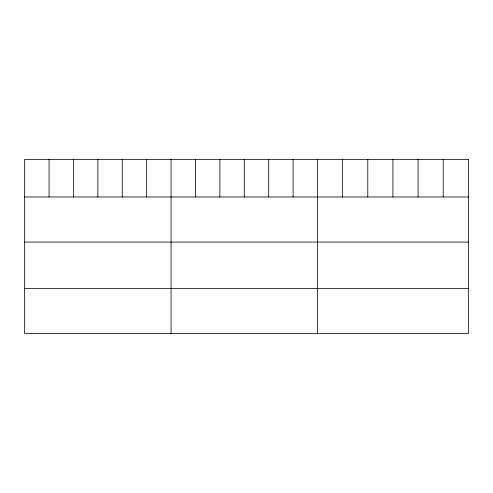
<?xml version="1.0" encoding="UTF-8"?>
<svg xmlns="http://www.w3.org/2000/svg" width="493" height="493" viewBox="0 0 493 493"><rect width="100%" height="100%" fill="white"/><g stroke="black" fill="none" stroke-linecap="round" stroke-linejoin="round"><path stroke-width="0.74" d="M24.65 196.984L468.35 196.984M24.65 242.069L468.35 242.069M24.65 288.522L468.35 288.522M443.207 159.393L443.207 196.984M418.064 159.393L418.064 196.984M392.921 159.393L392.921 196.984M367.778 159.393L367.778 196.984M342.635 159.393L342.635 196.984M317.492 159.393L317.492 333.607M293.089 159.393L293.089 196.984M268.685 159.393L268.685 196.984M244.281 159.393L244.281 196.984M219.878 159.393L219.878 196.984M195.474 159.393L195.474 196.984M171.071 159.393L171.071 333.607M146.667 159.393L146.667 196.984M122.264 159.393L122.264 196.984M97.861 159.393L97.861 196.984M73.457 159.393L73.457 196.984M49.053 159.393L49.053 196.984M468.35 159.393L24.65 159.393L24.65 333.607L468.35 333.607L468.35 159.393"/></g></svg>
